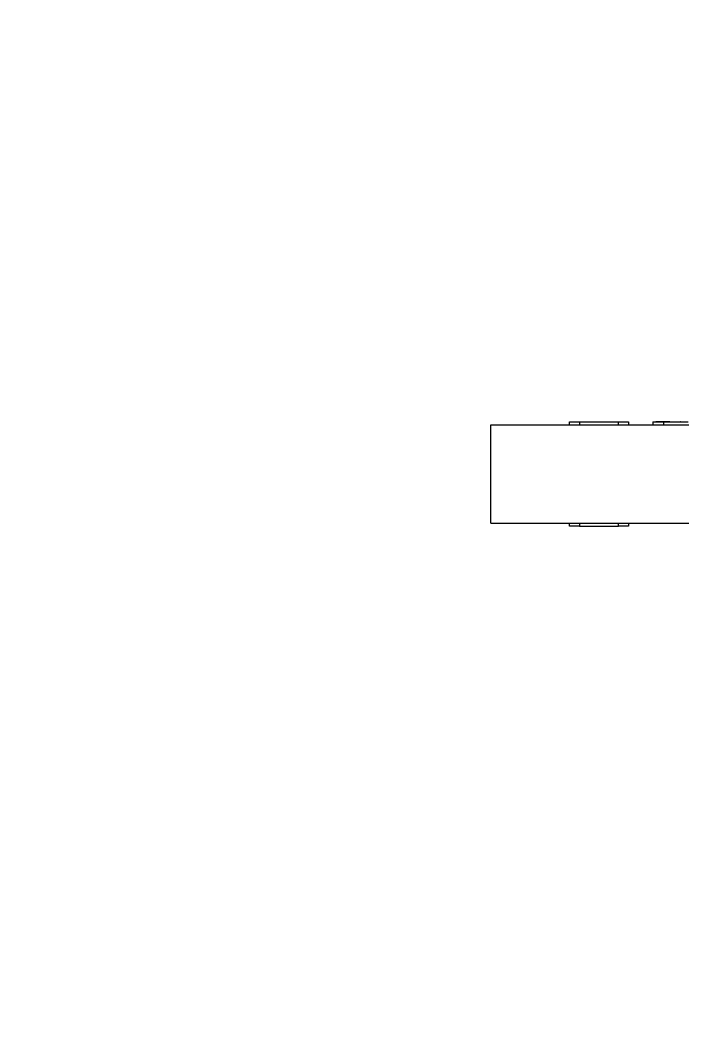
# Model space of a CAD drawing. Header units: millimetres. Extents: x -4213 to 6276, y -6120 to 3870.
# Drawn here: x -1374 to -700, y -2731 to -1702 of the extents above; entities that cross this region are included whole.
import ezdxf

# ---------------------------------------------------------------- set-up
doc = ezdxf.new("R2010")
doc.units = ezdxf.units.MM
for name, color, linetype in [('DIKOM_ОБЪЕКТ', 7, 'Continuous'), ('DIKOM_РАЗМЕР_ЗОНА', 7, 'Continuous'), ('DIKOM_РАЗМЕР_ОБЪЕКТА', 7, 'Continuous')]:
    doc.layers.add(name, color=color, linetype=linetype)
doc.styles.add('style1', font='arial.ttf', dxfattribs={"width": 0.8})
doc.dimstyles.new('1-50', dxfattribs={"dimtxt": 300, "dimasz": 200, "dimexe": 100, "dimexo": 0, "dimgap": 100, "dimtad": 1, "dimtxsty": 'style1', "dimcen": 200, "dimclrd": 7, "dimclre": 7, "dimclrt": 7, "dimadec": 1, "dimazin": 2, "dimtfac": 1, "dimtmove": 0, "dimatfit": 2, "dimfxl": 0, "dimlwd": 25, "dimlwe": 18, "dimarcsym": 0})

# ---------------------------------------------------------------- blocks, each defined once
blk = doc.blocks.new('*D10')
at = {"layer": 'Defpoints', "color": 0, "transparency": 16777216}
for p in [(-1727.9, 1809.5), (-15.3, -2213.8), (5045.7, -2213.8)]:
    blk.add_point(p, dxfattribs=at)
at = {"layer": 'DIKOM_РАЗМЕР_ОБЪЕКТА', "color": 7, "lineweight": 18, "transparency": 16777216}
for p, q in [((-1727.9, 1809.5), (5145.7, 1809.5)), ((-15.3, -2213.8), (5145.7, -2213.8))]:
    blk.add_line(p, q, dxfattribs=at)
at = {"layer": 'DIKOM_РАЗМЕР_ОБЪЕКТА', "color": 7, "lineweight": 25, "transparency": 16777216}
blk.add_line((5045.7, 1609.5), (5045.7, -2013.8), dxfattribs=at)
at = {"layer": 'DIKOM_РАЗМЕР_ОБЪЕКТА', "color": 7, "transparency": 16777216}
for points in [[(5012.4, 1609.5), (5079.1, 1609.5), (5045.7, 1809.5)], [(5012.4, -2013.8), (5079.1, -2013.8), (5045.7, -2213.8)]]:
    blk.add_solid(points, dxfattribs=at)
at = {"layer": 'DIKOM_РАЗМЕР_ОБЪЕКТА', "color": 7, "transparency": 16777216, "insert": (4792.6, -133.9), "char_height": 300, "attachment_point": 5, "rotation": 90, "style": 'style1'}
blk.add_mtext('4000', dxfattribs=at)
blk = doc.blocks.new('*D11')
at = {"layer": 'Defpoints', "color": 0, "transparency": 16777216}
for p in [(-2152.1, 1385.2), (2355.2, -47.8), (2355.2, -4950.7)]:
    blk.add_point(p, dxfattribs=at)
at = {"layer": 'DIKOM_РАЗМЕР_ОБЪЕКТА', "color": 7, "lineweight": 18, "transparency": 16777216}
for p, q in [((-2152.1, 1385.2), (-2152.1, -5050.7)), ((2355.2, -47.8), (2355.2, -5050.7))]:
    blk.add_line(p, q, dxfattribs=at)
at = {"layer": 'DIKOM_РАЗМЕР_ОБЪЕКТА', "color": 7, "lineweight": 25, "transparency": 16777216}
blk.add_line((-1952.1, -4950.7), (2155.2, -4950.7), dxfattribs=at)
at = {"layer": 'DIKOM_РАЗМЕР_ОБЪЕКТА', "color": 7, "transparency": 16777216}
for points in [[(-1952.1, -4917.4), (-1952.1, -4984), (-2152.1, -4950.7)], [(2155.2, -4917.4), (2155.2, -4984), (2355.2, -4950.7)]]:
    blk.add_solid(points, dxfattribs=at)
at = {"layer": 'DIKOM_РАЗМЕР_ОБЪЕКТА', "color": 7, "transparency": 16777216, "insert": (229.8, -4697.5), "char_height": 300, "attachment_point": 5, "style": 'style1'}
blk.add_mtext('4500', dxfattribs=at)
blk = doc.blocks.new('*D12')
at = {"layer": 'Defpoints', "color": 0, "transparency": 16777216}
for p in [(-2081.4, 3870.1), (324.2, -3713.8), (6175.9, -3713.8)]:
    blk.add_point(p, dxfattribs=at)
at = {"layer": 'DIKOM_РАЗМЕР_ЗОНА', "color": 7, "lineweight": 18, "transparency": 16777216}
for p, q in [((-2081.4, 3870.1), (6275.9, 3870.1)), ((324.2, -3713.8), (6275.9, -3713.8))]:
    blk.add_line(p, q, dxfattribs=at)
at = {"layer": 'DIKOM_РАЗМЕР_ЗОНА', "color": 7, "lineweight": 25, "transparency": 16777216}
blk.add_line((6175.9, 3670.1), (6175.9, -3513.8), dxfattribs=at)
at = {"layer": 'DIKOM_РАЗМЕР_ЗОНА', "color": 7, "transparency": 16777216}
for points in [[(6142.6, 3670.1), (6209.2, 3670.1), (6175.9, 3870.1)], [(6142.6, -3513.8), (6209.2, -3513.8), (6175.9, -3713.8)]]:
    blk.add_solid(points, dxfattribs=at)
at = {"layer": 'DIKOM_РАЗМЕР_ЗОНА', "color": 7, "transparency": 16777216, "insert": (5922.7, -112.7), "char_height": 300, "attachment_point": 5, "rotation": 90, "style": 'style1'}
blk.add_mtext('7600', dxfattribs=at)
blk = doc.blocks.new('*D13')
at = {"layer": 'Defpoints', "color": 0, "transparency": 16777216}
for p in [(-4212.8, 1738.8), (3855.2, -47.8), (3855.2, -6019.8)]:
    blk.add_point(p, dxfattribs=at)
at = {"layer": 'DIKOM_РАЗМЕР_ЗОНА', "color": 7, "lineweight": 18, "transparency": 16777216}
for p, q in [((-4212.8, 1738.8), (-4212.8, -6119.8)), ((3855.2, -47.8), (3855.2, -6119.8))]:
    blk.add_line(p, q, dxfattribs=at)
at = {"layer": 'DIKOM_РАЗМЕР_ЗОНА', "color": 7, "lineweight": 25, "transparency": 16777216}
blk.add_line((-4012.8, -6019.8), (3655.2, -6019.8), dxfattribs=at)
at = {"layer": 'DIKOM_РАЗМЕР_ЗОНА', "color": 7, "transparency": 16777216}
for points in [[(-4012.8, -5986.5), (-4012.8, -6053.1), (-4212.8, -6019.8)], [(3655.2, -5986.5), (3655.2, -6053.1), (3855.2, -6019.8)]]:
    blk.add_solid(points, dxfattribs=at)
at = {"layer": 'DIKOM_РАЗМЕР_ЗОНА', "color": 7, "transparency": 16777216, "insert": (310.3, -5766.6), "char_height": 300, "attachment_point": 5, "style": 'style1'}
blk.add_mtext('8100', dxfattribs=at)

msp = doc.modelspace()

# ---------------------------------------------------------------- linework, layer by layer
at = {"layer": 'DIKOM_ОБЪЕКТ', "color": 7, "linetype": 'Continuous', "lineweight": 15}
for p, q in [((-894.822, -2113.814), (305.179, -2113.814)), ((-894.822, -2213.814), (-894.822, -2113.814)), ((-814.822, -2113.814), (-814.822, -2110.814)), ((-814.822, -2110.814), (-804.822, -2110.814)), ((-804.822, -2110.814), (-804.822, -2113.814)), ((-804.822, -2110.814), (-764.821, -2110.814)), ((-764.821, -2113.814), (-764.821, -2110.814)), ((-764.821, -2110.814), (-754.821, -2110.814)), ((-754.821, -2110.814), (-754.821, -2113.814)), ((-730.081, -2110.814), (-730.081, -2113.814)), ((-724.27, -2110.814), (-727.007, -2110.814)), ((-717.57, -2110.812), (-724.203, -2110.814)), ((-718.974, -2110.814), (-719.368, -2110.814)), ((-718.799, -2113.814), (-718.799, -2110.814)), ((-718.799, -2110.814), (-694.081, -2110.814)), ((-894.822, -2213.814), (305.179, -2213.814)), ((-814.822, -2216.814), (-814.822, -2213.814)), ((-804.822, -2216.814), (-814.822, -2216.814)), ((-804.822, -2213.814), (-804.822, -2216.814)), ((-804.822, -2216.814), (-764.821, -2216.814)), ((-764.821, -2216.814), (-764.821, -2213.814)), ((-754.821, -2216.814), (-764.821, -2216.814)), ((-754.821, -2213.814), (-754.821, -2216.814))]:
    msp.add_line(p, q, dxfattribs=at)
at = {"layer": 'DIKOM_ОБЪЕКТ', "color": 7, "linetype": 'Continuous', "lineweight": 15, "flags": 128}
msp.add_lwpolyline([(-701.921, -2110.799), (-702.069, -2110.799), (-702.218, -2110.798)], dxfattribs=at)
at = {"layer": 'DIKOM_ОБЪЕКТ', "color": 7, "linetype": 'Continuous', "lineweight": 15}
for points, knots in [([(-730.06, -2110.814), (-730.067, -2110.814), (-730.159, -2110.814), (-729.803, -2110.814), (-728.949, -2110.814), (-727.512, -2110.814), (-725.575, -2110.814), (-722.803, -2110.814), (-720.305, -2110.814), (-718.799, -2110.814)], [0, 0, 0, 0, 0.01229645, 0.16514245, 0.31368267, 0.46653266, 0.6150713, 0.76791407, 1, 1, 1, 1]), ([(-712.76, -2110.814), (-714.066, -2110.813), (-716.566, -2110.812), (-718.519, -2110.812), (-719.451, -2110.813)], [0, 0, 0, 0, 0.52245279, 1, 1, 1, 1]), ([(-709.304, -2110.814), (-709.258, -2110.814), (-708.707, -2110.814), (-707.72, -2110.811), (-706.537, -2110.811), (-705.815, -2110.813), (-705.505, -2110.814), (-705.589, -2110.814), (-705.593, -2110.814)], [0, 0, 0, 0, 0.0221509, 0.26363032, 0.50507955, 0.74653384, 0.988001, 1, 1, 1, 1])]:
    msp.add_open_spline(points, degree=3, knots=knots, dxfattribs=at)

# ---------------------------------------------------------------- dimensions: what is measured, and where the dimension line sits
at = {"layer": 'DIKOM_РАЗМЕР_ЗОНА'}
dim = msp.add_linear_dim(base=(6175.905, -3713.814), p1=(-2081.415, 3870.14), p2=(324.174, -3713.814), angle=90, text='7600', dimstyle='1-50', dxfattribs=at)
dim.commit()
dim.dimension.update_dxf_attribs({"geometry": '*D12', "text_midpoint": (6175.905, -112.661), "dimtype": 160})
dim = msp.add_linear_dim(base=(3855.179, -6019.794), p1=(-4212.782, 1738.764), p2=(3855.179, -47.824), text='8100', dimstyle='1-50', dxfattribs=at)
dim.commit()
dim.dimension.update_dxf_attribs({"geometry": '*D13', "text_midpoint": (310.333, -6019.794), "dimtype": 160})
at = {"layer": 'DIKOM_РАЗМЕР_ОБЪЕКТА'}
dim = msp.add_linear_dim(base=(5045.733, -2213.814), p1=(-1727.861, 1809.479), p2=(-15.262, -2213.814), angle=90, text='4000', dimstyle='1-50', dxfattribs=at)
dim.commit()
dim.dimension.update_dxf_attribs({"geometry": '*D10', "text_midpoint": (5045.733, -133.859), "dimtype": 160})
dim = msp.add_linear_dim(base=(2355.179, -4950.697), p1=(-2152.125, 1385.215), p2=(2355.179, -47.824), text='4500', dimstyle='1-50', dxfattribs=at)
dim.commit()
dim.dimension.update_dxf_attribs({"geometry": '*D11', "text_midpoint": (229.847, -4950.697), "dimtype": 160})

doc.saveas('drawing.dxf')
